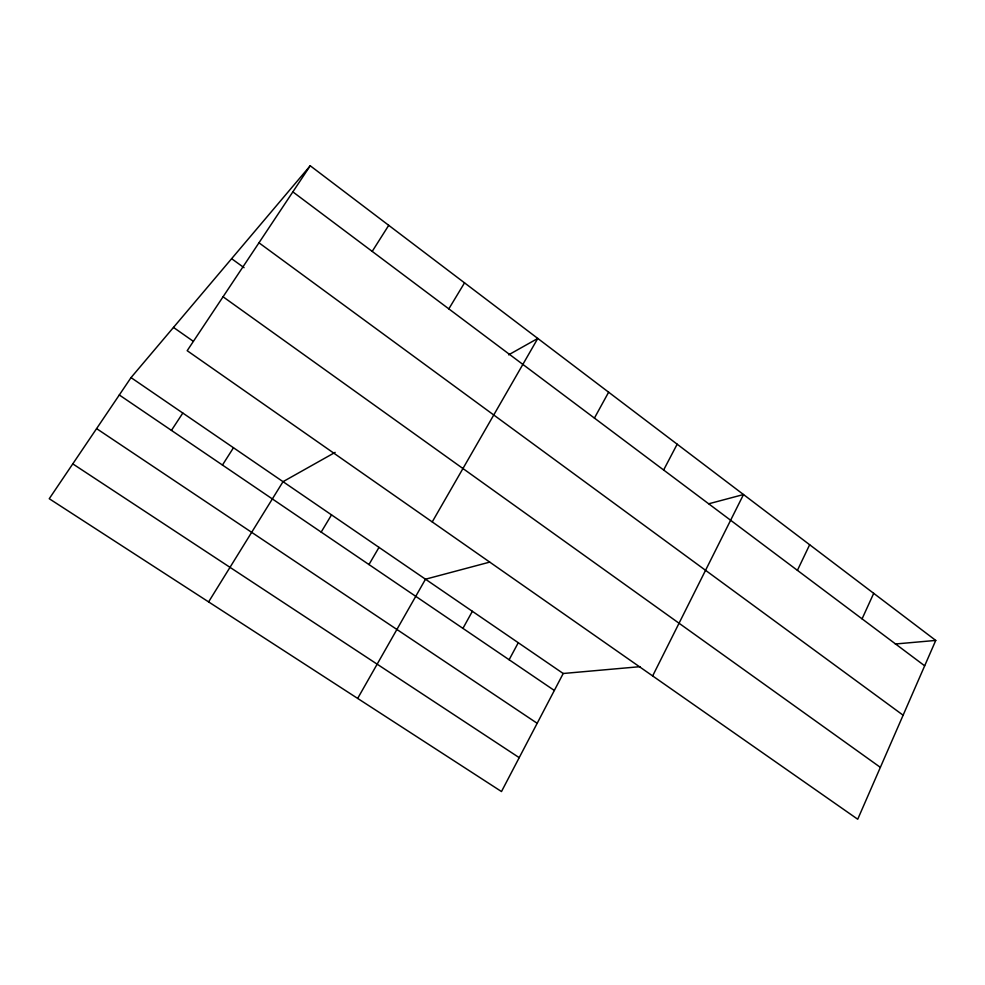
<?xml version="1.0" encoding="UTF-8"?>
<svg xmlns="http://www.w3.org/2000/svg" width="985" height="985" viewBox="0 0 985 985"><rect width="100%" height="100%" fill="white"/><g stroke="black" fill="none" stroke-linecap="round" stroke-linejoin="round"><path stroke-width="1.48" d="M935.75 640.422L857.726 819.237L187.187 350.697L310.226 165.763L935.75 640.422L895.303 644.005M862.072 618.851L873.707 593.339M797.419 570.352L809.658 544.742M652.649 675.932L743.503 494.544L708.818 503.766M663.631 470.005L677.163 444.198M640.041 666.673L563.211 673.494L501.488 791.546L49.25 498.718L131.03 377.612L310.226 165.763M509.122 659.753L518.27 642.725M594.423 418.083L608.631 392.202M462.925 628.381L472.369 611.303M357.666 698.414L425.495 579.205L489.705 562.115M432.23 521.915L537.785 338.446L508.617 354.846M368.956 564.553L379.003 547.389M448.828 308.871L464.526 282.855M321.172 532.097L331.526 514.884M208.611 601.897L283.027 481.677L335.146 452.374M372.207 251.397L388.718 225.331M222.45 465.043L233.47 447.744M171.439 430.396L182.816 413.06M72.779 463.873L519.206 757.65M96.592 428.61L537.17 723.286M119.296 394.973L554.333 690.46M131.03 377.612L563.211 673.494M173.483 327.414L193.355 341.352M223.053 296.78L880.368 767.364M231.623 258.686L244.058 267.698M258.969 242.802L903.122 715.208M292.853 191.878L924.669 665.811"/></g></svg>
